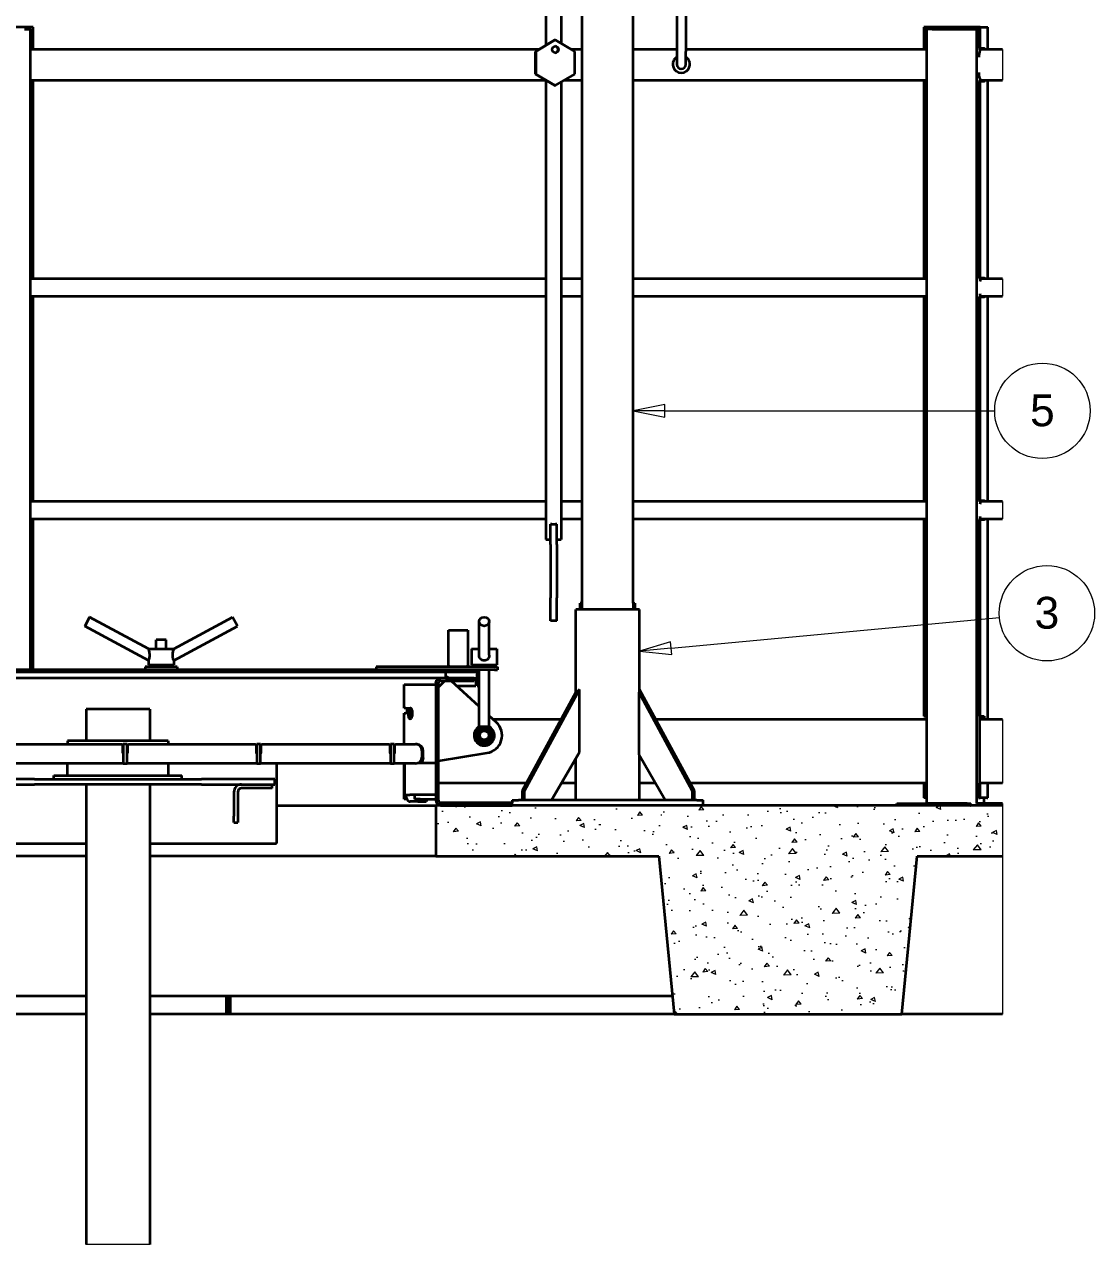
# Model space of a CAD drawing. Header units: millimetres. Extents: x 0 to 42050, y 0 to 29700.
# Drawn here: x 10203 to 14409, y 20612 to 25407 of the extents above; entities that cross this region are included whole.
import ezdxf

# ---------------------------------------------------------------- set-up
doc = ezdxf.new("R2010")
doc.units = ezdxf.units.MM
doc.header["$LTSCALE"] = 50
for name, color, linetype, lineweight in [('Hatch', 7, 'Continuous', 18), ('Symbol', 7, 'Continuous', 18), ('Visible', 7, 'Continuous', 35), ('Visible Narrow', 7, 'Continuous', 18)]:
    doc.layers.add(name, color=color, linetype=linetype, lineweight=lineweight)
doc.styles.add('Note Text', font='arial.ttf')
pattern_1 = [(30, (0, 0), (-79.3751, 137.4815), [])]
pattern_2 = [(45, (0, 0), (-112.2532, 112.2532), [])]

# ---------------------------------------------------------------- blocks, each defined once
blk = doc.blocks.new('Balloon2')
at = {"layer": 'Symbol'}
for p, q in [((254.894, 459.115), (280.716, 461.514)), ((254.848, 459.613), (252.405, 458.884)), ((254.94, 458.617), (254.848, 459.613)), ((254.894, 459.115), (252.405, 458.884)), ((252.405, 458.884), (254.94, 458.617))]:
    blk.add_line(p, q, dxfattribs=at)
at = {"layer": 'Symbol', "flags": 128}
blk.add_lwpolyline([(254.848, 459.613), (252.405, 458.884), (254.94, 458.617), (254.848, 459.613)], dxfattribs=at)
at = {"layer": 'Symbol'}
blk.add_circle((284.436, 461.86), 3.75, dxfattribs=at)
blk.add_solid([(254.848, 459.613), (252.405, 458.884), (254.94, 458.617), (254.848, 459.613)], dxfattribs=at)
at = {"layer": 'Symbol', "insert": (284.436, 461.881), "char_height": 2.5, "attachment_point": 5, "style": 'Note Text'}
blk.add_mtext('3', dxfattribs=at)
blk = doc.blocks.new('Balloon3')
at = {"layer": 'Symbol'}
for p, q in [((254.405, 478.269), (251.905, 477.769)), ((254.405, 477.769), (251.905, 477.769)), ((251.905, 477.769), (254.405, 477.269)), ((254.405, 477.269), (254.405, 478.269)), ((254.405, 477.769), (280.332, 477.769))]:
    blk.add_line(p, q, dxfattribs=at)
at = {"layer": 'Symbol', "flags": 128}
blk.add_lwpolyline([(254.405, 478.269), (251.905, 477.769), (254.405, 477.269), (254.405, 478.269)], dxfattribs=at)
at = {"layer": 'Symbol'}
blk.add_circle((284.082, 477.769), 3.75, dxfattribs=at)
blk.add_solid([(254.405, 478.269), (251.905, 477.769), (254.405, 477.269), (254.405, 478.269)], dxfattribs=at)
at = {"layer": 'Symbol', "insert": (284.082, 477.79), "char_height": 2.5, "attachment_point": 5, "style": 'Note Text'}
blk.add_mtext('5', dxfattribs=at)

msp = doc.modelspace()

# ---------------------------------------------------------------- hatches: boundary and pattern name
at = {"layer": 'Hatch'}
h = msp.add_hatch(dxfattribs=at)
h.set_pattern_fill('ANSI31', color=256, scale=1270, angle=-14.99998, style=0)
h.set_pattern_definition(pattern_1)
edge = h.paths.add_edge_path()
edge.add_line((11982.73, 22855.51), (11982.73, 22838.01))
edge.add_line((11982.73, 22838.01), (11982.73, 22808.01))
edge.add_line((11982.73, 22808.01), (11990.23, 22808.01))
edge.add_line((11990.23, 22808.01), (11990.23, 22855.51))
edge.add_ellipse((11975.23, 22855.51), major_axis=(15, 0), ratio=1, start_angle=0, end_angle=90)
edge.add_line((11975.23, 22870.51), (9165.23, 22870.51))
edge.add_ellipse((9165.23, 22855.51), major_axis=(0, 15), ratio=1, start_angle=0, end_angle=90)
edge.add_line((9150.23, 22855.51), (9150.23, 22808.01))
edge.add_line((9150.23, 22808.01), (9157.73, 22808.01))
edge.add_line((9157.73, 22808.01), (9157.73, 22855.51))
edge.add_ellipse((9165.23, 22855.51), major_axis=(-7.5, 0), ratio=1, start_angle=270, end_angle=360, ccw=False)
edge.add_line((9165.23, 22863.01), (9172.73, 22863.01))
edge.add_line((9172.73, 22863.01), (9297.73, 22863.01))
edge.add_line((9297.73, 22863.01), (11857.73, 22863.01))
edge.add_line((11857.73, 22863.01), (11975.23, 22863.01))
edge.add_ellipse((11975.23, 22855.51), major_axis=(0, 7.5), ratio=1, start_angle=270, end_angle=360, ccw=False)
h = msp.add_hatch(dxfattribs=at)
h.set_pattern_fill('ANSI31', color=256, scale=1270, style=0)
h.set_pattern_definition(pattern_2)
edge = h.paths.add_edge_path()
edge.add_line((11970.23, 22838.01), (11840.23, 22838.01))
edge.add_ellipse((11840.23, 22818.01), major_axis=(-20, 0), ratio=1, start_angle=270, end_angle=360)
edge.add_line((11820.23, 22818.01), (11820.23, 22358.01))
edge.add_ellipse((11840.23, 22358.01), major_axis=(0, -20), ratio=1, start_angle=270, end_angle=360)
edge.add_line((11840.23, 22338.01), (12120.23, 22338.01))
edge.add_line((12120.23, 22338.01), (12120.23, 22348.01))
edge.add_line((12120.23, 22348.01), (11840.23, 22348.01))
edge.add_ellipse((11840.23, 22358.01), major_axis=(-10, 0), ratio=1, start_angle=0, end_angle=90, ccw=False)
edge.add_line((11830.23, 22358.01), (11830.23, 22818.01))
edge.add_ellipse((11840.23, 22818.01), major_axis=(0, 10), ratio=1, start_angle=0, end_angle=90, ccw=False)
edge.add_line((11840.23, 22828.01), (11970.23, 22828.01))
edge.add_line((11970.23, 22828.01), (11970.23, 22838.01))
h = msp.add_hatch(dxfattribs=at)
h.set_pattern_fill('ANSI31', color=256, scale=1270, angle=105.00025, style=0)
h.set_pattern_definition([(150.00025, (0, 0), (-79.3744, -137.4819), [])])
h.paths.add_polyline_path([(11982.73, 22838.01), (11982.73, 22855.51), (11982.73, 22863.01), (11975.23, 22863.01), (11857.73, 22863.01), (11857.73, 22838.01), (11970.23, 22838.01)])
h = msp.add_hatch(dxfattribs=at)
h.set_pattern_fill('ANSI31', color=256, scale=1270, style=0)
h.set_pattern_definition(pattern_2)
h.paths.add_polyline_path([(10591.48, 22578.01), (10591.48, 22503.01), (10606.48, 22503.01), (10606.48, 22578.01)])
h = msp.add_hatch(dxfattribs=at)
h.set_pattern_fill('ANSI31', color=256, scale=1270, angle=75.00018, style=0)
h.set_pattern_definition([(120.0002, (0, 0), (-137.4813, -79.3754), [])])
h.paths.add_polyline_path([(11116.48, 22578.01), (11116.48, 22503.01), (11131.48, 22503.01), (11131.48, 22578.01)])
h = msp.add_hatch(dxfattribs=at)
h.set_pattern_fill('ANSI31', color=256, scale=1270, angle=-14.99998, style=0)
h.set_pattern_definition(pattern_1)
h.paths.add_polyline_path([(11641.48, 22578.01), (11641.48, 22503.01), (11656.48, 22503.01), (11656.48, 22578.01)])
h = msp.add_hatch(dxfattribs=at)
h.set_pattern_fill('AR-CONC', color=256, scale=26.916384, angle=135.00021, style=0)
h.set_pattern_definition([(185.0002, (0, 0), (-124.5715, 148.4574), [20.1873, -222.0602]), (130.0002, (0, 0), (-116.7541, -169.5715), [16.1498, -177.6481]), (235.45165, (-10.38, 12.37), (-241.3256, -21.1141), [17.1566, -188.7221]), (181.1844, (-38.07, -38.07), (-171.6234, 234.6277), [30.281, -333.0903]), (231.6358, (-52.37, -18.5), (-363.2936, -7.511), [25.735, -283.0833]), (126.1844, (-38.07, -38.07), (-363.2935, -7.511), [24.2247, -266.4722]), (156.0002, (-47.58, -9.52), (-36.9791, 190.2372), [20.1873, -222.0602]), (101.0002, (-47.58, -9.52), (-184.3253, -91.7071), [16.1498, -177.6481]), (206.45166, (-50.66, 6.34), (-221.3044, 98.5301), [17.1566, -188.7221]), (172.5002, (0, 0), (-65.67301, -61.04477), [0, -175.49482, 0, -180.33977, 0, -178.32105]), (142.5002, (0, 0), (-125.13672, -24.9985), [0, -102.8206, 0, -171.45737, 0, -67.96387]), (102.5002, (42.44, -42.44), (-97.3087, 105.89359), [0, -67.29096, 0, -209.9478, 0, -278.5846]), (92.5002, (61.48, -61.48), (-130.0495, 91.9432), [0, -87.47825, 0, -139.4269, 0, -197.8354])])
h.paths.add_polyline_path([(14046.75, 22338.01), (12120.23, 22338.01), (11840.23, 22338.01), (11820.23, 22338.01), (11820.23, 22138.01), (12696.56, 22138.01), (12757.1, 21517.98), (13651.45, 21517.98), (13711.98, 22138.01), (14046.75, 22138.01)])

# ---------------------------------------------------------------- linework, layer by layer
at = {"layer": 'Visible'}
for p, q in [((12252.73, 25677.53), (12252.73, 25324.98)), ((12312.73, 25677.53), (12312.73, 25331.99)), ((12767.37, 25683.78), (12767.37, 25300.03)), ((12802.37, 25683.78), (12802.37, 25300.03)), ((12395.23, 23133.01), (12395.23, 25608.01)), ((12595.23, 23133.01), (12595.23, 25608.01)), ((12211.65, 25300.94), (12288.11, 25345.68)), ((12289.33, 25345.68), (12212.87, 25300.94)), ((12288.11, 25345.68), (12289.33, 25345.68)), ((12365.79, 25300.94), (12289.33, 25345.68)), ((12211.65, 25300.94), (12212.87, 25300.94)), ((12211.65, 25211.45), (12211.65, 25300.94)), ((12212.87, 25300.94), (12212.87, 25211.45)), ((12365.79, 25211.45), (12365.79, 25300.94)), ((12767.37, 25300.03), (12767.37, 25250.03)), ((12802.37, 25250.03), (12802.37, 25300.03)), ((12212.87, 25211.45), (12211.65, 25211.45)), ((12288.11, 25166.71), (12211.65, 25211.45)), ((12212.87, 25211.45), (12289.33, 25166.71)), ((12252.73, 25187.41), (12252.73, 23383.01)), ((12289.33, 25166.71), (12365.79, 25211.45)), ((12312.73, 25180.4), (12312.73, 23383.01)), ((12288.11, 25166.71), (12289.33, 25166.71)), ((12270.23, 23363.45), (12270.23, 23443.33)), ((12295.23, 23363.45), (12295.23, 23443.33)), ((12252.73, 23383.01), (12270.23, 23383.01)), ((12270.23, 23363.45), (12270.23, 23316.24)), ((12295.23, 23383.01), (12312.73, 23383.01)), ((12295.23, 23363.45), (12295.23, 23316.24)), ((12270.23, 23316.24), (12270.23, 23153.62)), ((12295.23, 23316.24), (12295.23, 23153.62)), ((12270.23, 23062.88), (12270.23, 23153.62)), ((12295.23, 23062.88), (12295.23, 23153.62)), ((12395.23, 23133.01), (12387.73, 23133.01)), ((12387.73, 23108.01), (12387.73, 23133.01)), ((12395.23, 23108.01), (12395.23, 23133.01)), ((12595.23, 23133.01), (12595.23, 23108.01)), ((12595.23, 23133.01), (12602.73, 23133.01)), ((12602.73, 23133.01), (12602.73, 23108.01)), ((10459.3, 23078.01), (10440.23, 23042.84)), ((10690.23, 22952.78), (10459.3, 23078.01)), ((10790.23, 22952.78), (11021.17, 23078.01)), ((11040.23, 23042.84), (11021.17, 23078.01)), ((12295.23, 23062.88), (12270.23, 23062.88)), ((12370.23, 22780.4), (12370.23, 23108.01)), ((12620.23, 23108.01), (12370.23, 23108.01)), ((12620.23, 22780.4), (12620.23, 23108.01)), ((10690.23, 22907.28), (10440.23, 23042.84)), ((10790.23, 22907.28), (11040.23, 23042.84)), ((11870.23, 23013.66), (11870.23, 23026.16)), ((11870.23, 23026.16), (11945.23, 23026.16)), ((11945.23, 23026.16), (11945.23, 23013.66)), ((11990.23, 22927.77), (11990.23, 23060.42)), ((12030.23, 22927.77), (12030.23, 23060.42)), ((10760.23, 22988.01), (10720.23, 22988.01)), ((10720.23, 22953.01), (10720.23, 22988.01)), ((10760.23, 22953.01), (10760.23, 22988.01)), ((11870.23, 22889.26), (11870.23, 23013.66)), ((11945.23, 23013.66), (11945.23, 22889.26)), ((10690.23, 22953.01), (10790.23, 22953.01)), ((10690.23, 22953.01), (10690.23, 22952.78)), ((10790.23, 22953.01), (10790.23, 22952.78)), ((11960.23, 22953.01), (11990.23, 22953.01)), ((11960.23, 22953.01), (11960.23, 22890.51)), ((12030.23, 22953.01), (12060.23, 22953.01)), ((12060.23, 22953.01), (12060.23, 22890.51)), ((11975.23, 22870.51), (9165.23, 22870.51)), ((10802.73, 22883.01), (10677.73, 22883.01)), ((10677.73, 22883.01), (10677.73, 22870.51)), ((10690.23, 22907.28), (10690.23, 22890.51)), ((10690.23, 22890.51), (10790.23, 22890.51)), ((10702.73, 22883.01), (10702.73, 22890.51)), ((10777.73, 22883.01), (10777.73, 22890.51)), ((10790.23, 22907.28), (10790.23, 22890.51)), ((10802.73, 22883.01), (10802.73, 22870.51)), ((11585.23, 22883.01), (11585.23, 22870.51)), ((12050.23, 22883.01), (11585.23, 22883.01)), ((11870.23, 22889.26), (11870.23, 22883.01)), ((11945.23, 22883.01), (11945.23, 22889.26)), ((11960.23, 22890.51), (12060.23, 22890.51)), ((11972.73, 22883.01), (11972.73, 22890.51)), ((12050.23, 22870.51), (11975.23, 22870.51)), ((11990.23, 22855.51), (11990.23, 22870.51)), ((12030.23, 22647.65), (12030.23, 22870.51)), ((12047.73, 22883.01), (12047.73, 22890.51)), ((12050.23, 22883.01), (12062.73, 22883.01)), ((12050.23, 22870.51), (12062.73, 22870.51)), ((12062.73, 22883.01), (12062.73, 22870.51)), ((9165.23, 22863.01), (11975.23, 22863.01)), ((11840.23, 22838.01), (9695.23, 22838.01)), ((11855.23, 22828.01), (11830.23, 22803.01)), ((11970.23, 22838.01), (11840.23, 22838.01)), ((11840.23, 22828.01), (11970.23, 22828.01)), ((11982.73, 22863.01), (11857.73, 22863.01)), ((11857.73, 22863.01), (11857.73, 22838.01)), ((11857.73, 22838.01), (11982.73, 22838.01)), ((11990.23, 22726.63), (11881.67, 22826.68)), ((11970.23, 22828.01), (11970.23, 22838.01)), ((11977.43, 22838.01), (11977.43, 22808.01)), ((11982.73, 22838.01), (11982.73, 22863.01)), ((11982.73, 22855.51), (11982.73, 22808.01)), ((11990.23, 22808.01), (11990.23, 22855.51)), ((11695.47, 22813.01), (11702.43, 22813.01)), ((11695.47, 22720.51), (11695.47, 22813.01)), ((11702.43, 22813.01), (11736.11, 22813.01)), ((11736.11, 22813.01), (11759.05, 22813.01)), ((11759.05, 22813.01), (11820.23, 22813.01)), ((11820.23, 22818.01), (11820.23, 22358.01)), ((11830.23, 22358.01), (11830.23, 22818.01)), ((11830.23, 22808.01), (11835.23, 22808.01)), ((11901.93, 22808.01), (11977.43, 22808.01)), ((11982.73, 22808.01), (11990.23, 22808.01)), ((11990.23, 22647.65), (11990.23, 22808.01)), ((12370.23, 22783.15), (12159.79, 22395.51)), ((12168.63, 22395.51), (12384.93, 22793.94)), ((12384.93, 22793.94), (12370.23, 22780.4)), ((12384.93, 22547.61), (12384.93, 22793.94)), ((12617.25, 22783.15), (12617.25, 22537.53)), ((12620.23, 22780.4), (12617.25, 22783.15)), ((12617.25, 22783.15), (12827.69, 22395.51)), ((12836.53, 22395.51), (12620.23, 22793.94)), ((10445.23, 22716.58), (10445.23, 22591.58)), ((10695.23, 22716.58), (10445.23, 22716.58)), ((10695.23, 22716.58), (10695.23, 22591.58)), ((11702.43, 22720.51), (11695.47, 22720.51)), ((11695.47, 22700.51), (11702.43, 22700.51)), ((11695.47, 22578.01), (11695.47, 22700.51)), ((11702.43, 22720.51), (11719.27, 22720.51)), ((11710.43, 22700.51), (11702.43, 22700.51)), ((11707.07, 22710.51), (11707.07, 22720.51)), ((11717.5, 22700.51), (11710.43, 22700.51)), ((11712.2, 22688.01), (11712.2, 22698.01)), ((11716.73, 22720.51), (11716.73, 22710.51)), ((11719.27, 22698.01), (11719.27, 22688.01)), ((11723.03, 22679.54), (11723.03, 22718.98)), ((11726.34, 22710.51), (11726.34, 22688.01)), ((12057.67, 22664.48), (12030.23, 22689.77)), ((11990.23, 22647.65), (12030.23, 22647.65)), ((10372.73, 22591.58), (10372.73, 22578.01)), ((10767.73, 22591.58), (10372.73, 22591.58)), ((10767.73, 22591.58), (10767.73, 22578.01)), ((10087.73, 22578.01), (10585.23, 22578.01)), ((10588.73, 22576.58), (10591.48, 22576.58)), ((10590.23, 22543.01), (10590.23, 22573.01)), ((10591.48, 22578.01), (10591.48, 22503.01)), ((10606.48, 22578.01), (10591.48, 22578.01)), ((10606.48, 22503.01), (10606.48, 22578.01)), ((10606.48, 22576.58), (10609.23, 22576.58)), ((10607.73, 22573.01), (10607.73, 22543.01)), ((10612.73, 22578.01), (11110.23, 22578.01)), ((11115.23, 22543.01), (11115.23, 22573.01)), ((11116.48, 22563.01), (11115.23, 22563.01)), ((11116.48, 22578.01), (11116.48, 22503.01)), ((11131.48, 22578.01), (11116.48, 22578.01)), ((11131.48, 22503.01), (11131.48, 22578.01)), ((11132.73, 22563.01), (11131.48, 22563.01)), ((11132.73, 22573.01), (11132.73, 22543.01)), ((11137.73, 22578.01), (11635.23, 22578.01)), ((11640.23, 22543.01), (11640.23, 22573.01)), ((11641.48, 22578.01), (11641.48, 22503.01)), ((11656.48, 22578.01), (11641.48, 22578.01)), ((11656.48, 22503.01), (11656.48, 22578.01)), ((11657.73, 22573.01), (11657.73, 22543.01)), ((11662.73, 22578.01), (11740.23, 22578.01)), ((11745.23, 22578.01), (11740.23, 22578.01)), ((11765.23, 22553.01), (11765.23, 22528.01)), ((11770.23, 22530.48), (11770.23, 22553.01)), ((11830.23, 22513.01), (12021.4, 22543.9)), ((12384.93, 22547.61), (12274.69, 22358.01)), ((12721.63, 22358.01), (12617.25, 22537.53)), ((10591.48, 22503.01), (10081.48, 22503.01)), ((10372.73, 22455.51), (10372.73, 22503.01)), ((10591.48, 22503.01), (10606.48, 22503.01)), ((11116.48, 22503.01), (10606.48, 22503.01)), ((10767.73, 22503.01), (10767.73, 22455.51)), ((11116.48, 22503.01), (11131.48, 22503.01)), ((11641.48, 22503.01), (11131.48, 22503.01)), ((11195.23, 22193.01), (11195.23, 22503.01)), ((11641.48, 22503.01), (11656.48, 22503.01)), ((11740.23, 22503.01), (11656.48, 22503.01)), ((11695.47, 22363.01), (11695.47, 22503.01)), ((11697.73, 22379.26), (11697.73, 22503.01)), ((11820.23, 22504.26), (11748.04, 22504.26)), ((11769.75, 22525.58), (11765.48, 22504.26)), ((12370.23, 22358.01), (12370.23, 22522.33)), ((12620.23, 22358.01), (12620.23, 22532.4)), ((10242.03, 22440.51), (9952.73, 22440.51)), ((10242.03, 22440.51), (10898.44, 22440.51)), ((10319.01, 22455.51), (10821.46, 22455.51)), ((10319.01, 22440.51), (10319.01, 22455.51)), ((10821.46, 22440.51), (10821.46, 22455.51)), ((11187.73, 22440.51), (10898.44, 22440.51)), ((11187.73, 22420.51), (11187.73, 22440.51)), ((9952.73, 22420.51), (10242.03, 22420.51)), ((10898.44, 22420.51), (10242.03, 22420.51)), ((10445.23, 22420.51), (10445.23, 20612.19)), ((10695.23, 22420.51), (10695.23, 20612.19)), ((10898.44, 22420.51), (11187.73, 22420.51)), ((11151.48, 22405.51), (11056.48, 22405.51)), ((11176.48, 22405.51), (11151.48, 22405.51)), ((11176.48, 22405.51), (11176.48, 22420.51)), ((12159.79, 22395.51), (12159.79, 22358.01)), ((12159.79, 22395.51), (12168.63, 22395.51)), ((12168.63, 22358.01), (12168.63, 22395.51)), ((12827.69, 22395.51), (12827.69, 22358.01)), ((12827.69, 22395.51), (12836.53, 22395.51)), ((12836.53, 22358.01), (12836.53, 22395.51)), ((11026.48, 22390.51), (11026.48, 22295.51)), ((11041.48, 22390.51), (11041.48, 22295.51)), ((11702.43, 22363.01), (11695.47, 22363.01)), ((11697.73, 22379.26), (11717.73, 22379.26)), ((11702.43, 22363.01), (11702.43, 22376.76)), ((11705.53, 22363.01), (11702.43, 22363.01)), ((11820.23, 22379.26), (11717.73, 22379.26)), ((11752.9, 22353.01), (11719.22, 22353.01)), ((11736.11, 22376.76), (11736.11, 22363.01)), ((11759.05, 22363.01), (11736.11, 22363.01)), ((11752.9, 22363.01), (11780.31, 22363.01)), ((11752.9, 22353.01), (11780.31, 22353.01)), ((11759.05, 22363.01), (11820.23, 22363.01)), ((11780.31, 22363.01), (11783.23, 22363.01)), ((11783.23, 22353.01), (11780.31, 22353.01)), ((11783.23, 22363.01), (11783.23, 22353.01)), ((12120.23, 22348.01), (11840.23, 22348.01)), ((12120.23, 22358.01), (12145.23, 22358.01)), ((12120.23, 22358.01), (12120.23, 22348.01)), ((12120.23, 22338.01), (12120.23, 22348.01)), ((12845.23, 22358.01), (12145.23, 22358.01)), ((12845.23, 22358.01), (12870.23, 22358.01)), ((12870.23, 22338.01), (12870.23, 22358.01)), ((11026.48, 22270.51), (11026.48, 22295.51)), ((11041.48, 22295.51), (11041.48, 22270.51)), ((11840.23, 22338.01), (12120.23, 22338.01)), ((11026.48, 22270.51), (11041.48, 22270.51)), ((9950.23, 22188.01), (10445.23, 22188.01)), ((10695.23, 22188.01), (11190.23, 22188.01)), ((11012.28, 21517.98), (11003.59, 21517.98))]:
    msp.add_line(p, q, dxfattribs=at)
at = {"layer": 'Visible', "color": 9, "true_color": 0xc0c0c0}
for p, q in [((10237.54, 25395.51), (10012.59, 25395.51)), ((10202.82, 25388.01), (10225.32, 25388.01)), ((10230.04, 25388.01), (10225.32, 25388.01)), ((10225.32, 25388.01), (10225.32, 22870.51)), ((10226.16, 25388.01), (10226.16, 25308.38)), ((10230.04, 25313.01), (10230.04, 25388.01)), ((10237.54, 25313.01), (10237.54, 25395.51)), ((13959.74, 25395.51), (13737.75, 25395.51)), ((13737.75, 25395.51), (13737.75, 25313.01)), ((13745.15, 25388.01), (13745.15, 25313.01)), ((13748.05, 25388.01), (13745.15, 25388.01)), ((13770.24, 25388.01), (13748.05, 25388.01)), ((13748.05, 25388.01), (13748.05, 22345.51)), ((13770.24, 25388.01), (13923.17, 25388.01)), ((13923.17, 25388.01), (13945.37, 25388.01)), ((13945.37, 25388.01), (13945.37, 22345.51)), ((13947.41, 25388.01), (13945.37, 25388.01)), ((13952.34, 25388.01), (13947.41, 25388.01)), ((13952.34, 25313.01), (13952.34, 25388.01)), ((13959.74, 25395.51), (13989.51, 25395.51)), ((13959.74, 25313.01), (13959.74, 25395.51)), ((13989.51, 25308.38), (13989.51, 25395.51)), ((12224.37, 25308.38), (10225.32, 25308.38)), ((10228.02, 25313.01), (10230.04, 25313.01)), ((10230.04, 25313.01), (10237.54, 25313.01)), ((12395.23, 25308.38), (12353.08, 25308.38)), ((12767.37, 25308.38), (12595.23, 25308.38)), ((13748.05, 25308.38), (12802.37, 25308.38)), ((13737.75, 25313.01), (13745.15, 25313.01)), ((13745.15, 25313.01), (13748.05, 25313.01)), ((13952.34, 25313.01), (13959.74, 25313.01)), ((13957.81, 25304.3), (13960.27, 25313.01)), ((14046.75, 25308.38), (13958.96, 25308.38)), ((13959.74, 25313.01), (13974.62, 25313.01)), ((10225.32, 25187.63), (12252.35, 25187.63)), ((10226.16, 25187.63), (10226.16, 24406.63)), ((10230.04, 25183.01), (10228.02, 25183.01)), ((10237.54, 25183.01), (10230.04, 25183.01)), ((10230.04, 24410.51), (10230.04, 25183.01)), ((10237.54, 24410.51), (10237.54, 25183.01)), ((12325.09, 25187.63), (12395.23, 25187.63)), ((12595.23, 25187.63), (13748.05, 25187.63)), ((13737.75, 25183.01), (13737.75, 24410.51)), ((13745.15, 25183.01), (13737.75, 25183.01)), ((13748.05, 25183.01), (13745.15, 25183.01)), ((13745.15, 25183.01), (13745.15, 24410.51)), ((13959.74, 25183.01), (13952.34, 25183.01)), ((13952.34, 24410.51), (13952.34, 25183.01)), ((13959.18, 25187.63), (14046.75, 25187.63)), ((13959.74, 24410.51), (13959.74, 25183.01)), ((13974.62, 25183.01), (13959.74, 25183.01)), ((13989.51, 24406.63), (13989.51, 25187.63)), ((12252.73, 24406.63), (10225.32, 24406.63)), ((10228.02, 24410.51), (10230.04, 24410.51)), ((10230.04, 24410.51), (10237.54, 24410.51)), ((12395.23, 24406.63), (12312.73, 24406.63)), ((13748.05, 24406.63), (12595.23, 24406.63)), ((13737.75, 24410.51), (13745.15, 24410.51)), ((13745.15, 24410.51), (13748.05, 24410.51)), ((13952.34, 24410.51), (13959.74, 24410.51)), ((13959.74, 24410.51), (13974.62, 24410.51)), ((13960.05, 24405.48), (13961.47, 24410.51)), ((14046.75, 24406.63), (13960.37, 24406.63)), ((10225.32, 24339.38), (12252.73, 24339.38)), ((10226.16, 24339.38), (10226.16, 23531.63)), ((10230.04, 24335.51), (10228.02, 24335.51)), ((10237.54, 24335.51), (10230.04, 24335.51)), ((10230.04, 23535.51), (10230.04, 24335.51)), ((10237.54, 23535.51), (10237.54, 24335.51)), ((12312.73, 24339.38), (12395.23, 24339.38)), ((12595.23, 24339.38), (13748.05, 24339.38)), ((13737.75, 24335.51), (13737.75, 23535.51)), ((13745.15, 24335.51), (13737.75, 24335.51)), ((13748.05, 24335.51), (13745.15, 24335.51)), ((13745.15, 24335.51), (13745.15, 23535.51)), ((13959.74, 24335.51), (13952.34, 24335.51)), ((13952.34, 23535.51), (13952.34, 24335.51)), ((13959.74, 23535.51), (13959.74, 24335.51)), ((13974.62, 24335.51), (13959.74, 24335.51)), ((13960.4, 24339.38), (14046.75, 24339.38)), ((13989.51, 23531.63), (13989.51, 24339.38)), ((12252.73, 23531.63), (10225.32, 23531.63)), ((10228.02, 23535.51), (10230.04, 23535.51)), ((10230.04, 23535.51), (10237.54, 23535.51)), ((12395.23, 23531.63), (12312.73, 23531.63)), ((13748.05, 23531.63), (12595.23, 23531.63)), ((13737.75, 23535.51), (13745.15, 23535.51)), ((13745.15, 23535.51), (13748.05, 23535.51)), ((13952.34, 23535.51), (13959.74, 23535.51)), ((13959.74, 23535.51), (13974.62, 23535.51)), ((13960.05, 23530.48), (13961.47, 23535.51)), ((14046.75, 23531.63), (13960.37, 23531.63)), ((10225.32, 23464.38), (12252.73, 23464.38)), ((10226.16, 23464.38), (10226.16, 22870.51)), ((10230.04, 23460.51), (10228.02, 23460.51)), ((10237.54, 23460.51), (10230.04, 23460.51)), ((10230.04, 22870.51), (10230.04, 23460.51)), ((10237.54, 22870.51), (10237.54, 23460.51)), ((12312.73, 23464.38), (12395.23, 23464.38)), ((12595.23, 23464.38), (13748.05, 23464.38)), ((13737.75, 23460.51), (13737.75, 22688.01)), ((13745.15, 23460.51), (13737.75, 23460.51)), ((13748.05, 23460.51), (13745.15, 23460.51)), ((13745.15, 23460.51), (13745.15, 22688.01)), ((13959.74, 23460.51), (13952.34, 23460.51)), ((13952.34, 22688.01), (13952.34, 23460.51)), ((13974.62, 23460.51), (13959.74, 23460.51)), ((13959.74, 22688.01), (13959.74, 23460.51)), ((13960.4, 23464.38), (14046.75, 23464.38)), ((13989.51, 22675.51), (13989.51, 23464.38)), ((13737.75, 22688.01), (13745.15, 22688.01)), ((13745.15, 22688.01), (13748.05, 22688.01)), ((13952.34, 22688.01), (13959.74, 22688.01)), ((13957.6, 22425.51), (13957.6, 22688.01)), ((13959.74, 22688.01), (13974.83, 22688.01)), ((13967.43, 22675.51), (13967.43, 22688.01)), ((13974.83, 22688.01), (13974.83, 22675.51)), ((12311.8, 22675.51), (12045.71, 22675.51)), ((13748.05, 22675.51), (12684.53, 22675.51)), ((14046.75, 22675.51), (13957.6, 22675.51)), ((12176.08, 22425.51), (11830.23, 22425.51)), ((12370.23, 22425.51), (12313.94, 22425.51)), ((12682.38, 22425.51), (12620.23, 22425.51)), ((13737.75, 22425.51), (12820.25, 22425.51)), ((13737.75, 22425.51), (13737.75, 22368.01)), ((13745.15, 22425.51), (13737.75, 22425.51)), ((13748.05, 22425.51), (13745.15, 22425.51)), ((13745.15, 22425.51), (13745.15, 22368.01)), ((13959.74, 22425.51), (13952.34, 22425.51)), ((13952.34, 22368.01), (13952.34, 22425.51)), ((13972.33, 22425.51), (13959.74, 22425.51)), ((13959.74, 22368.01), (13959.74, 22425.51)), ((14046.75, 22425.51), (13972.33, 22425.51)), ((13989.51, 22368.01), (13989.51, 22425.51)), ((13632.12, 22345.51), (13748.05, 22345.51)), ((13632.12, 22338.01), (13632.12, 22345.51)), ((13745.15, 22368.01), (13737.75, 22368.01)), ((13748.05, 22368.01), (13745.15, 22368.01)), ((13908.08, 22345.53), (13755.15, 22345.53)), ((13755.15, 22338.03), (13755.15, 22345.53)), ((13908.08, 22345.53), (13921.94, 22345.53)), ((13908.08, 22338.03), (13908.08, 22345.53)), ((13921.94, 22345.53), (13923.17, 22345.53)), ((13923.17, 22338.03), (13923.17, 22345.53)), ((14046.75, 22345.51), (13945.37, 22345.51)), ((13952.34, 22368.01), (13959.74, 22368.01)), ((13985.84, 22368.01), (13959.74, 22368.01)), ((13973.92, 22368.01), (13973.92, 22360.51)), ((13973.92, 22360.51), (13973.92, 22345.51)), ((13985.84, 22368.01), (13989.51, 22368.01)), ((11195.23, 22338.01), (11820.23, 22338.01)), ((14046.75, 22338.01), (11820.23, 22338.01)), ((11820.23, 22338.01), (11820.23, 22138.01)), ((13908.08, 22338.03), (13755.15, 22338.03)), ((13770.24, 22338.03), (13770.24, 22338.01)), ((13771.47, 22338.03), (13771.47, 22338.01)), ((13784, 22338.03), (13784, 22338.01)), ((13788.5, 22338.01), (13788.5, 22338.03)), ((13921.94, 22338.03), (13908.08, 22338.03)), ((13921.94, 22338.03), (13923.17, 22338.03)), ((13923.17, 22338.03), (13923.17, 22338.01)), ((10445.23, 22138.01), (9320.23, 22138.01)), ((11820.23, 22138.01), (10695.23, 22138.01)), ((11820.23, 22138.01), (12696.56, 22138.01)), ((12696.56, 22138.01), (12757.1, 21517.98)), ((13651.45, 21517.98), (13711.98, 22138.01)), ((13711.98, 22138.01), (14046.75, 22138.01)), ((10445.23, 21588.01), (8390.21, 21588.01)), ((12750.26, 21588.01), (10695.23, 21588.01)), ((10997.28, 21517.98), (10997.28, 21588.01)), ((11003.59, 21517.98), (11003.59, 21588.01)), ((11012.28, 21517.98), (11012.28, 21588.01)), ((10445.23, 21517.98), (8383.37, 21517.98)), ((10997.28, 21517.98), (10695.23, 21517.98)), ((11003.59, 21517.98), (10997.28, 21517.98)), ((12757.1, 21517.98), (11012.28, 21517.98)), ((12757.1, 21517.98), (13651.45, 21517.98)), ((14046.75, 21517.98), (13651.45, 21517.98))]:
    msp.add_line(p, q, dxfattribs=at)
at = {"layer": 'Visible'}
for radius in [33.89, 28.96, 22.24, 20, 17.5]:
    msp.add_circle((12010.23, 22613.01), radius, dxfattribs=at)
for centre, radius, start, end in [((12784.87, 25250.03), 33.75, 121.23293, 58.76707), ((12784.87, 25250.03), 17.5, 180, 0), ((11975.23, 22855.51), 15, 0, 90), ((11840.23, 22818.01), 20, 90, 180), ((11840.23, 22818.01), 10, 90, 180), ((11878.28, 22823.01), 5, 47.33659, 90), ((11975.23, 22855.51), 7.5, 0, 90), ((12010.23, 22613.01), 40, 120, 60), ((12010.23, 22613.01), 70, 279.18077, 47.33659), ((10585.23, 22573.01), 5, 0, 90), ((10592.73, 22543.01), 2.5, 180, 240), ((10605.23, 22543.01), 2.5, 300, 0), ((10612.73, 22573.01), 5, 90, 180), ((11110.23, 22573.01), 5, 0, 90), ((11117.73, 22543.01), 2.5, 180, 240), ((11130.23, 22543.01), 2.5, 300, 0), ((11137.73, 22573.01), 5, 90, 180), ((11635.23, 22573.01), 5, 0, 90), ((11642.73, 22543.01), 2.5, 180, 240), ((11655.23, 22543.01), 2.5, 300, 0), ((11662.73, 22573.01), 5, 90, 180), ((11740.23, 22553.01), 25, 0, 90), ((11745.23, 22553.01), 25, 0, 90), ((11740.23, 22528.01), 25, 270, 0), ((11745.23, 22530.48), 25, 348.69007, 0), ((11056.48, 22390.51), 30, 90, 180), ((11056.48, 22390.51), 15, 90, 180), ((11840.23, 22358.01), 20, 180, 270), ((11840.23, 22358.01), 10, 180, 270), ((11190.23, 22193.01), 5, 270, 0)]:
    msp.add_arc(centre, radius, start, end, dxfattribs=at)
for centre, major_axis, ratio in [((12289.33, 25308.16), (0, 12.5), 0.9865831), ((12010.23, 23060.42), (-20, 0), 0.8790755)]:
    msp.add_ellipse(centre, major_axis=major_axis, ratio=ratio, dxfattribs=at)
for centre, major_axis, ratio, start_param, end_param in [((12288.11, 25308.16), (0, -12.5), 0.9865831, 0.0496645, 3.0919282), ((11704.48, 22710.51), (0, -10), 0.258819, 0, 1.5707963), ((11710.43, 22698.01), (0, 2.5), 0.7071068, 4.712389, 6.2831853), ((11719.27, 22688.01), (0, -10), 0.7071068, 4.712389, 7.8539816), ((11714.14, 22710.51), (0, -10), 0.258819, 0, 1.5707963), ((11717.5, 22698.01), (0, 2.5), 0.7071068, 4.712389, 6.2831853), ((11719.27, 22710.51), (0, 10), 0.7071068, 4.712389, 6.2831853), ((11726.34, 22688.01), (0, -10), 0.7071068, 4.712389, 5.7595865), ((11719.22, 22376.76), (0, 23.75), 0.7071068, 1.5707963, 2.1882317), ((11719.22, 22376.76), (0, -23.75), 0.7071068, 5.3298243, 6.2831853), ((11752.9, 22376.76), (0, -23.75), 0.7071068, 5.3298243, 6.2831853), ((11752.9, 22376.76), (0, -13.75), 0.7071068, 6.2809499, 6.2831853)]:
    msp.add_ellipse(centre, major_axis=major_axis, ratio=ratio, start_param=start_param, end_param=end_param, dxfattribs=at)
at = {"layer": 'Visible', "color": 9, "true_color": 0xc0c0c0}
for centre, major_axis, ratio, start_param, end_param in [((10228.02, 25248.01), (0, 65), 0.0221518, 0, 0.3795103), ((10235.52, 25248.01), (0, 65), 0.0221518, 0, 0.3795103), ((13963.11, 25248.01), (0, 65), 0.1631405, 0.5235988, 1.0979012), ((13967.23, 25248.01), (0, 65), 0.1631405, 5.903675, 6.2831853), ((13974.62, 25248.01), (0, 65), 0.1631405, 5.903675, 6.2831853), ((10228.02, 25248.01), (0, -65), 0.0221518, 5.903675, 6.2831853), ((10235.52, 25248.01), (0, -65), 0.0221518, 5.903675, 6.2831853), ((13963.11, 25248.01), (0, -65), 0.1631405, 5.1852841, 6.6626956), ((13955.71, 25248.01), (0, -65), 0.1631405, 0.3563949, 0.3795103), ((13967.23, 25248.01), (0, -65), 0.1631405, 0, 0.3795103), ((13974.62, 25248.01), (0, -65), 0.1631405, 0, 0.3795103), ((10228.02, 24373.01), (0, 37.5), 0.0221518, 0, 0.4586146), ((10235.52, 24373.01), (0, 37.5), 0.0221518, 0, 0.4586146), ((13963.11, 24373.01), (0, 37.5), 0.1631405, 0.5235988, 0.879161), ((13967.23, 24373.01), (0, 37.5), 0.1631405, 5.8245707, 6.2831853), ((13974.62, 24373.01), (0, 37.5), 0.1631405, 5.8245707, 6.2831853), ((10228.02, 24373.01), (0, -37.5), 0.0221518, 5.8245707, 6.2831853), ((10235.52, 24373.01), (0, -37.5), 0.0221518, 5.8245707, 6.2831853), ((13963.11, 24373.01), (0, -37.5), 0.1631405, 5.4040243, 6.7417999), ((13967.23, 24373.01), (0, -37.5), 0.1631405, 0, 0.4586146), ((13974.62, 24373.01), (0, -37.5), 0.1631405, 0, 0.4586146), ((10228.02, 23498.01), (0, 37.5), 0.0221518, 0, 0.4586146), ((10235.52, 23498.01), (0, 37.5), 0.0221518, 0, 0.4586146), ((13963.11, 23498.01), (0, 37.5), 0.1631405, 0.5235988, 0.879161), ((13967.23, 23498.01), (0, 37.5), 0.1631405, 5.8245707, 6.2831853), ((13974.62, 23498.01), (0, 37.5), 0.1631405, 5.8245707, 6.2831853), ((10228.02, 23498.01), (0, -37.5), 0.0221518, 5.8245707, 6.2831853), ((10235.52, 23498.01), (0, -37.5), 0.0221518, 5.8245707, 6.2831853), ((13963.11, 23498.01), (0, -37.5), 0.1631405, 5.4040243, 6.7417999), ((13967.23, 23498.01), (0, -37.5), 0.1631405, 0, 0.4586146), ((13974.62, 23498.01), (0, -37.5), 0.1631405, 0, 0.4586146)]:
    msp.add_ellipse(centre, major_axis=major_axis, ratio=ratio, start_param=start_param, end_param=end_param, dxfattribs=at)
at = {"layer": 'Visible'}
for points, knots in [([(12295.23, 23443.33), (12294.93, 23443.25), (12294.63, 23443.18), (12292.48, 23442.67), (12290.55, 23442.31), (12286.64, 23441.83), (12284.66, 23441.71), (12282.73, 23441.71), (12280.8, 23441.71), (12278.82, 23441.83), (12274.91, 23442.31), (12272.98, 23442.67), (12270.84, 23443.18), (12270.53, 23443.25), (12270.23, 23443.33)], [6.9021895, 6.9021895, 6.9021895, 6.9021895, 6.9407192, 6.9407192, 7.1725305, 7.1725305, 7.4043419, 7.4043419, 7.4043419, 7.6361533, 7.6361533, 7.8679647, 7.8679647, 7.9064943, 7.9064943, 7.9064943, 7.9064943]), ([(10690.23, 22952.78), (10690.23, 22952.78), (10690.29, 22952.59), (10690.51, 22951.84), (10690.67, 22951.28), (10691.26, 22949.16), (10691.79, 22947.14), (10692.8, 22942.69), (10693.36, 22939.89), (10694.17, 22933.91), (10694.41, 22930.74), (10694.41, 22925.08), (10694.2, 22922.2), (10693.4, 22916.96), (10692.81, 22914.6), (10691.74, 22911.07), (10691.2, 22909.63), (10690.44, 22907.74), (10690.23, 22907.28), (10690.23, 22907.28)], [1.3676178, 1.3676178, 1.3676178, 1.3676178, 1.5312304, 1.5312304, 1.6948429, 1.6948429, 2.0220679, 2.0220679, 2.3786518, 2.3786518, 2.7352357, 2.7352357, 3.0571869, 3.0571869, 3.3791381, 3.3791381, 3.6795715, 3.6795715, 3.9800049, 3.9800049, 3.9800049, 3.9800049]), ([(10786.06, 22927.77), (10786.06, 22930.74), (10786.3, 22933.91), (10787.11, 22939.89), (10787.66, 22942.69), (10788.67, 22947.14), (10789.21, 22949.16), (10789.79, 22951.28), (10789.96, 22951.84), (10790.18, 22952.59), (10790.23, 22952.78), (10790.23, 22952.78)], [0, 0, 0, 0, 0.3565839, 0.3565839, 0.7131678, 0.7131678, 1.0403928, 1.0403928, 1.2040053, 1.2040053, 1.3676178, 1.3676178, 1.3676178, 1.3676178]), ([(10790.23, 22907.28), (10790.23, 22907.28), (10790.03, 22907.74), (10789.27, 22909.63), (10788.73, 22911.07), (10787.66, 22914.6), (10787.07, 22916.96), (10786.26, 22922.2), (10786.06, 22925.08), (10786.06, 22927.77)], [3.9800049, 3.9800049, 3.9800049, 3.9800049, 4.2804383, 4.2804383, 4.5808717, 4.5808717, 4.9028228, 4.9028228, 5.224774, 5.224774, 5.224774, 5.224774]), ([(12030.23, 22927.77), (12030.23, 22925.08), (12029.79, 22922.2), (12027.77, 22916.96), (12026.19, 22914.6), (12022.55, 22911.07), (12020.31, 22909.63), (12015.41, 22907.74), (12012.74, 22907.28), (12007.73, 22907.28), (12005.06, 22907.74), (12000.15, 22909.63), (11997.92, 22911.07), (11994.27, 22914.6), (11992.69, 22916.96), (11990.68, 22922.2), (11990.23, 22925.08), (11990.23, 22927.77)], [2.7352357, 2.7352357, 2.7352357, 2.7352357, 3.0571869, 3.0571869, 3.3791381, 3.3791381, 3.6795715, 3.6795715, 3.9800049, 3.9800049, 4.2804383, 4.2804383, 4.5808717, 4.5808717, 4.9028228, 4.9028228, 5.224774, 5.224774, 5.224774, 5.224774]), ([(11820.23, 22818.01), (11820.23, 22822.36), (11821.24, 22825.84), (11823.18, 22829.05), (11823.56, 22829.58), (11824.99, 22831.39), (11826.17, 22832.47), (11827.45, 22833.39)], [0, 0, 0, 0, 0.27672696, 0.27672696, 0.33663418, 0.33663418, 0.49173782, 0.49173782, 0.49173782, 0.49173782]), ([(11820.23, 22358.01), (11820.23, 22353.65), (11821.24, 22350.18), (11823.18, 22346.96), (11823.56, 22346.43), (11824.99, 22344.62), (11826.17, 22343.54), (11827.45, 22342.62)], [0, 0, 0, 0, 0.27672696, 0.27672696, 0.33663418, 0.33663418, 0.49173782, 0.49173782, 0.49173782, 0.49173782])]:
    msp.add_open_spline(points, degree=3, knots=knots, dxfattribs=at)
for points in [[(11993.51, 22641.96), (11989.03, 22634.2), (11985.15, 22627.48)], [(12010.23, 22641.96), (12002.47, 22641.96), (11993.51, 22641.96)], [(12026.95, 22641.96), (12017.99, 22641.96), (12010.23, 22641.96)], [(12035.31, 22627.48), (12031.43, 22634.2), (12026.95, 22641.96)], [(11985.15, 22627.48), (11981.27, 22620.77), (11976.8, 22613.01)], [(11976.8, 22613.01), (11981.27, 22605.25), (11985.15, 22598.53)], [(11985.15, 22598.53), (11989.03, 22591.81), (11993.51, 22584.05)], [(11993.51, 22584.05), (12002.47, 22584.05), (12010.23, 22584.05)], [(12010.23, 22584.05), (12017.99, 22584.05), (12026.95, 22584.05)], [(12026.95, 22584.05), (12031.43, 22591.81), (12035.31, 22598.53)], [(12043.67, 22613.01), (12039.19, 22620.77), (12035.31, 22627.48)], [(12035.31, 22598.53), (12039.19, 22605.25), (12043.67, 22613.01)]]:
    msp.add_rational_spline(points, [1, 1.0379548493, 1], degree=2, dxfattribs=at)
at = {"layer": 'Visible Narrow', "color": 9, "true_color": 0xc0c0c0}
for p, q in [((14046.75, 25308.38), (14046.75, 25187.63)), ((14046.75, 24406.63), (14046.75, 24339.38)), ((14046.75, 23531.63), (14046.75, 23464.38)), ((14046.75, 22675.51), (14046.75, 22425.51)), ((14046.75, 22345.51), (14046.75, 22338.01)), ((14046.75, 22338.01), (14046.75, 22138.01)), ((14046.75, 22138.01), (14046.75, 21517.98))]:
    msp.add_line(p, q, dxfattribs=at)
at = {"layer": 'Visible Narrow'}
msp.add_line((10695.23, 20612.19), (10445.23, 20612.19), dxfattribs=at)

# ---------------------------------------------------------------- block references
at = {"layer": 'Symbol', "xscale": 50, "yscale": 50, "zscale": 50}
for name in ['Balloon3', 'Balloon2']:
    msp.add_blockref(name, (0, 0), dxfattribs=at)

doc.saveas('drawing.dxf')
